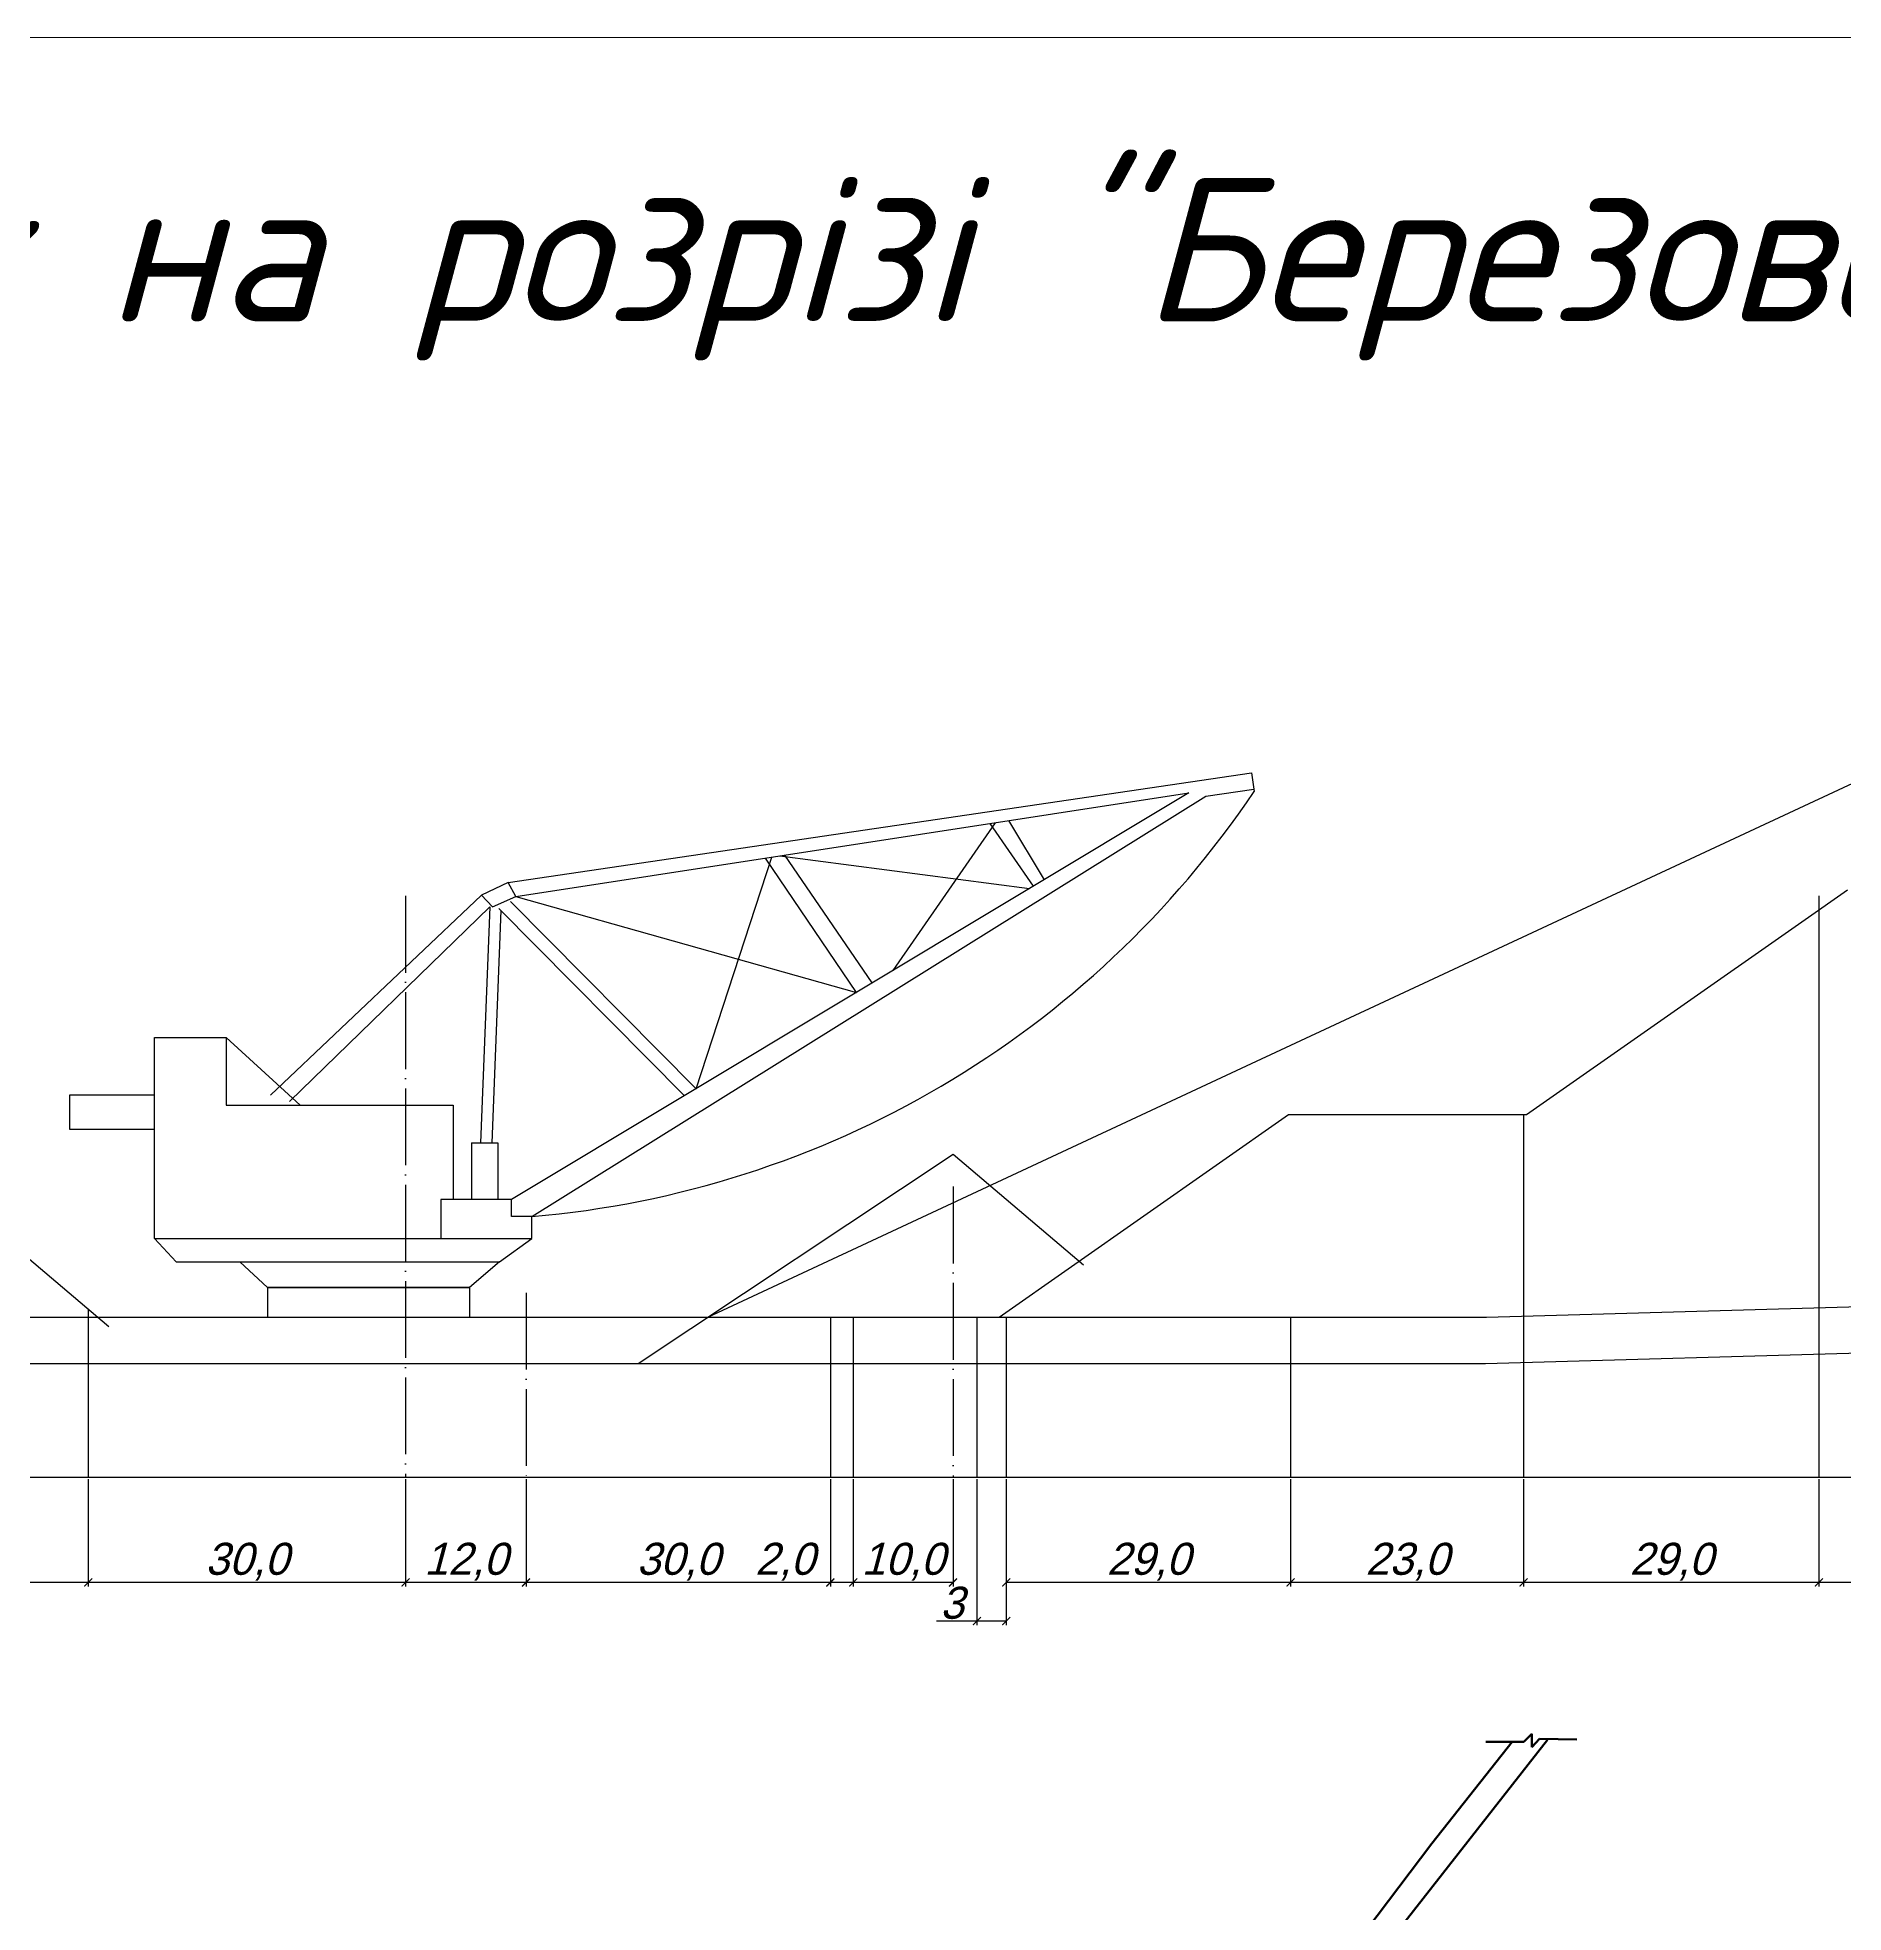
# Model space of a CAD drawing. Header units: centimetres. Extents: x -1591 to 2988, y -2086 to 1278.
# Drawn here: x 1746 to 2311, y 692 to 1278 of the extents above; entities that cross this region are included whole.
import ezdxf

# ---------------------------------------------------------------- set-up
doc = ezdxf.new("R2010")
doc.units = ezdxf.units.CM
doc.header["$MEASUREMENT"] = 0
doc.linetypes.add('ACAD_ISO04W100', pattern=[30, 24, -3, 0, -3])
doc.linetypes.add('K5LT_THIN', pattern=[0])
for name, color, linetype in [('layer 1', 7, 'Continuous'), ('Дороги', 210, 'Continuous'), ('Свердловини', 90, 'Continuous')]:
    doc.layers.add(name, color=color, linetype=linetype)
doc.styles.get("Standard").update_dxf_attribs({"font": 'txt.shx', "height": 5})
doc.styles.add('style1', font='isocpeur_0.ttf', dxfattribs={"oblique": 15, "height": 10})
doc.dimstyles.new('ISO-25', dxfattribs={"dimtxt": 2.501, "dimasz": 2.5, "dimexe": 1.25, "dimexo": 0.625, "dimtad": 1, "dimtxsty": 'Standard', "dimblk": 'ARCHTICK', "dimcen": 2.5, "dimadec": 0, "dimazin": 0, "dimtfac": 1, "dimtmove": 0, "dimatfit": 3, "dimfxl": 1, "dimarcsym": 0})

# ---------------------------------------------------------------- blocks, each defined once
blk = doc.blocks.new('_ArchTick')
at = {"color": 0, "linetype": 'ByBlock', "const_width": 0.15}
blk.add_lwpolyline([(-0.5, -0.5), (0.5, 0.5)], dxfattribs=at)
blk = doc.blocks.new('*D36')
at = {"color": 0, "lineweight": -2, "transparency": 16777216}
for p, q in [((1685.07, 827.02), (1685.07, 793.52)), ((1761.9, 827.02), (1761.9, 793.52)), ((1761.9, 794.77), (1685.07, 794.77))]:
    blk.add_line(p, q, dxfattribs=at)
at = {"layer": 'Defpoints', "color": 0, "transparency": 16777216}
for p in [(1685.07, 827.65), (1761.9, 827.65), (1685.07, 794.77)]:
    blk.add_point(p, dxfattribs=at)
at = {"color": 0, "lineweight": -2, "transparency": 16777216, "xscale": 2.5, "yscale": 2.5, "zscale": 2.5, "rotation": 180}
blk.add_blockref('_ArchTick', (1685.07, 794.77), dxfattribs=at)
at = {"color": 0, "lineweight": -2, "transparency": 16777216, "xscale": 2.5, "yscale": 2.5, "zscale": 2.5}
blk.add_blockref('_ArchTick', (1761.9, 794.77), dxfattribs=at)
at = {"color": 0, "transparency": 16777216, "insert": (1723.49, 801.23), "char_height": 10, "attachment_point": 5, "style": 'style1'}
blk.add_mtext('{\\Ftxt|c204;29,5}', dxfattribs=at)
blk = doc.blocks.new('*D37')
at = {"color": 0, "lineweight": -2, "transparency": 16777216}
for p, q in [((1761.9, 827.02), (1761.9, 793.52)), ((1861.12, 827.02), (1861.12, 793.52)), ((1861.12, 794.77), (1761.9, 794.77))]:
    blk.add_line(p, q, dxfattribs=at)
at = {"layer": 'Defpoints', "color": 0, "transparency": 16777216}
for p in [(1761.9, 827.65), (1861.12, 827.65), (1761.9, 794.77)]:
    blk.add_point(p, dxfattribs=at)
at = {"color": 0, "lineweight": -2, "transparency": 16777216, "xscale": 2.5, "yscale": 2.5, "zscale": 2.5, "rotation": 180}
blk.add_blockref('_ArchTick', (1761.9, 794.77), dxfattribs=at)
at = {"color": 0, "lineweight": -2, "transparency": 16777216, "xscale": 2.5, "yscale": 2.5, "zscale": 2.5}
blk.add_blockref('_ArchTick', (1861.12, 794.77), dxfattribs=at)
at = {"color": 0, "transparency": 16777216, "insert": (1811.51, 801.23), "char_height": 10, "attachment_point": 5, "style": 'style1'}
blk.add_mtext('{\\Ftxt|c204;30,0}', dxfattribs=at)
blk = doc.blocks.new('*D38')
at = {"color": 0, "lineweight": -2, "transparency": 16777216}
for p, q in [((1861.12, 827.02), (1861.12, 793.52)), ((1898.78, 827.02), (1898.78, 793.52)), ((1898.78, 794.77), (1861.12, 794.77))]:
    blk.add_line(p, q, dxfattribs=at)
at = {"layer": 'Defpoints', "color": 0, "transparency": 16777216}
for p in [(1861.12, 827.65), (1898.78, 827.65), (1861.12, 794.77)]:
    blk.add_point(p, dxfattribs=at)
at = {"color": 0, "lineweight": -2, "transparency": 16777216, "xscale": 2.5, "yscale": 2.5, "zscale": 2.5, "rotation": 180}
blk.add_blockref('_ArchTick', (1861.12, 794.77), dxfattribs=at)
at = {"color": 0, "lineweight": -2, "transparency": 16777216, "xscale": 2.5, "yscale": 2.5, "zscale": 2.5}
blk.add_blockref('_ArchTick', (1898.78, 794.77), dxfattribs=at)
at = {"color": 0, "transparency": 16777216, "insert": (1879.95, 801.23), "char_height": 10, "attachment_point": 5, "style": 'style1'}
blk.add_mtext('{\\Ftxt|c204;12,0}', dxfattribs=at)
blk = doc.blocks.new('*D39')
at = {"color": 0, "lineweight": -2, "transparency": 16777216}
for p, q in [((1898.78, 826.33), (1898.78, 793.52)), ((1993.92, 827.02), (1993.92, 793.52)), ((1993.92, 794.77), (1898.78, 794.77))]:
    blk.add_line(p, q, dxfattribs=at)
at = {"layer": 'Defpoints', "color": 0, "transparency": 16777216}
for p in [(1898.78, 826.96), (1993.92, 827.65), (1898.78, 794.77)]:
    blk.add_point(p, dxfattribs=at)
at = {"color": 0, "lineweight": -2, "transparency": 16777216, "xscale": 2.5, "yscale": 2.5, "zscale": 2.5, "rotation": 180}
blk.add_blockref('_ArchTick', (1898.78, 794.77), dxfattribs=at)
at = {"color": 0, "lineweight": -2, "transparency": 16777216, "xscale": 2.5, "yscale": 2.5, "zscale": 2.5}
blk.add_blockref('_ArchTick', (1993.92, 794.77), dxfattribs=at)
at = {"color": 0, "transparency": 16777216, "insert": (1946.35, 801.23), "char_height": 10, "attachment_point": 5, "style": 'style1'}
blk.add_mtext('{\\Ftxt|c204;30,0}', dxfattribs=at)
blk = doc.blocks.new('*D40')
at = {"color": 0, "lineweight": -2, "transparency": 16777216}
for p, q in [((1993.92, 827.02), (1993.92, 793.52)), ((2001.05, 827.02), (2001.05, 793.52)), ((1993.92, 794.77), (1967.94, 794.77)), ((2001.05, 794.77), (1993.92, 794.77))]:
    blk.add_line(p, q, dxfattribs=at)
at = {"layer": 'Defpoints', "color": 0, "transparency": 16777216}
for p in [(1993.92, 827.65), (2001.05, 827.65), (1993.92, 794.77)]:
    blk.add_point(p, dxfattribs=at)
at = {"color": 0, "lineweight": -2, "transparency": 16777216, "xscale": 2.5, "yscale": 2.5, "zscale": 2.5, "rotation": 180}
blk.add_blockref('_ArchTick', (1993.92, 794.77), dxfattribs=at)
at = {"color": 0, "lineweight": -2, "transparency": 16777216, "xscale": 2.5, "yscale": 2.5, "zscale": 2.5}
blk.add_blockref('_ArchTick', (2001.05, 794.77), dxfattribs=at)
at = {"color": 0, "transparency": 16777216, "insert": (1979.68, 801.23), "char_height": 10, "attachment_point": 5, "style": 'style1'}
blk.add_mtext('{\\Ftxt|c204;2,0}', dxfattribs=at)
blk = doc.blocks.new('*D41')
at = {"color": 0, "lineweight": -2, "transparency": 16777216}
for p, q in [((2001.05, 827.02), (2001.05, 793.52)), ((2032.27, 827.02), (2032.27, 793.52)), ((2032.27, 794.77), (2001.05, 794.77))]:
    blk.add_line(p, q, dxfattribs=at)
at = {"layer": 'Defpoints', "color": 0, "transparency": 16777216}
for p in [(2001.05, 827.65), (2032.27, 827.65), (2001.05, 794.77)]:
    blk.add_point(p, dxfattribs=at)
at = {"color": 0, "lineweight": -2, "transparency": 16777216, "xscale": 2.5, "yscale": 2.5, "zscale": 2.5, "rotation": 180}
blk.add_blockref('_ArchTick', (2001.05, 794.77), dxfattribs=at)
at = {"color": 0, "lineweight": -2, "transparency": 16777216, "xscale": 2.5, "yscale": 2.5, "zscale": 2.5}
blk.add_blockref('_ArchTick', (2032.27, 794.77), dxfattribs=at)
at = {"color": 0, "transparency": 16777216, "insert": (2016.66, 801.23), "char_height": 10, "attachment_point": 5, "style": 'style1'}
blk.add_mtext('{\\Ftxt|c204;10,0}', dxfattribs=at)
blk = doc.blocks.new('*D42')
at = {"color": 0, "lineweight": -2, "transparency": 16777216}
for p, q in [((2039.73, 827.02), (2039.73, 781.47)), ((2048.9, 827.02), (2048.9, 781.47)), ((2039.73, 782.72), (2027.09, 782.72)), ((2048.9, 782.72), (2039.73, 782.72))]:
    blk.add_line(p, q, dxfattribs=at)
at = {"layer": 'Defpoints', "color": 0, "transparency": 16777216}
for p in [(2039.73, 827.65), (2048.9, 827.65), (2039.73, 782.72)]:
    blk.add_point(p, dxfattribs=at)
at = {"color": 0, "lineweight": -2, "transparency": 16777216, "xscale": 2.5, "yscale": 2.5, "zscale": 2.5, "rotation": 180}
blk.add_blockref('_ArchTick', (2039.73, 782.72), dxfattribs=at)
at = {"color": 0, "lineweight": -2, "transparency": 16777216, "xscale": 2.5, "yscale": 2.5, "zscale": 2.5}
blk.add_blockref('_ArchTick', (2048.9, 782.72), dxfattribs=at)
at = {"color": 0, "transparency": 16777216, "insert": (2031.94, 788.35), "char_height": 10, "attachment_point": 5, "style": 'style1'}
blk.add_mtext('{\\Ftxt|c204;3}', dxfattribs=at)
blk = doc.blocks.new('*D43')
at = {"color": 0, "lineweight": -2, "transparency": 16777216}
for p, q in [((2048.9, 827.02), (2048.9, 793.52)), ((2137.8, 827.02), (2137.8, 793.52)), ((2137.8, 794.77), (2048.9, 794.77))]:
    blk.add_line(p, q, dxfattribs=at)
at = {"layer": 'Defpoints', "color": 0, "transparency": 16777216}
for p in [(2048.9, 827.65), (2137.8, 827.65), (2048.9, 794.77)]:
    blk.add_point(p, dxfattribs=at)
at = {"color": 0, "lineweight": -2, "transparency": 16777216, "xscale": 2.5, "yscale": 2.5, "zscale": 2.5, "rotation": 180}
blk.add_blockref('_ArchTick', (2048.9, 794.77), dxfattribs=at)
at = {"color": 0, "lineweight": -2, "transparency": 16777216, "xscale": 2.5, "yscale": 2.5, "zscale": 2.5}
blk.add_blockref('_ArchTick', (2137.8, 794.77), dxfattribs=at)
at = {"color": 0, "transparency": 16777216, "insert": (2093.35, 801.23), "char_height": 10, "attachment_point": 5, "style": 'style1'}
blk.add_mtext('{\\Ftxt|c204;29,0}', dxfattribs=at)
blk = doc.blocks.new('*D44')
at = {"color": 0, "lineweight": -2, "transparency": 16777216}
for p, q in [((2137.8, 827.02), (2137.8, 793.52)), ((2210.65, 827.02), (2210.65, 793.52)), ((2210.65, 794.77), (2137.8, 794.77))]:
    blk.add_line(p, q, dxfattribs=at)
at = {"layer": 'Defpoints', "color": 0, "transparency": 16777216}
for p in [(2137.8, 827.65), (2210.65, 827.65), (2137.8, 794.77)]:
    blk.add_point(p, dxfattribs=at)
at = {"color": 0, "lineweight": -2, "transparency": 16777216, "xscale": 2.5, "yscale": 2.5, "zscale": 2.5, "rotation": 180}
blk.add_blockref('_ArchTick', (2137.8, 794.77), dxfattribs=at)
at = {"color": 0, "lineweight": -2, "transparency": 16777216, "xscale": 2.5, "yscale": 2.5, "zscale": 2.5}
blk.add_blockref('_ArchTick', (2210.65, 794.77), dxfattribs=at)
at = {"color": 0, "transparency": 16777216, "insert": (2174.22, 801.23), "char_height": 10, "attachment_point": 5, "style": 'style1'}
blk.add_mtext('{\\Ftxt|c204;23,0}', dxfattribs=at)
blk = doc.blocks.new('*D45')
at = {"color": 0, "lineweight": -2, "transparency": 16777216}
for p, q in [((2210.65, 827.02), (2210.65, 793.52)), ((2302.95, 827.02), (2302.95, 793.52)), ((2302.95, 794.77), (2210.65, 794.77))]:
    blk.add_line(p, q, dxfattribs=at)
at = {"layer": 'Defpoints', "color": 0, "transparency": 16777216}
for p in [(2210.65, 827.65), (2302.95, 827.65), (2210.65, 794.77)]:
    blk.add_point(p, dxfattribs=at)
at = {"color": 0, "lineweight": -2, "transparency": 16777216, "xscale": 2.5, "yscale": 2.5, "zscale": 2.5, "rotation": 180}
blk.add_blockref('_ArchTick', (2210.65, 794.77), dxfattribs=at)
at = {"color": 0, "lineweight": -2, "transparency": 16777216, "xscale": 2.5, "yscale": 2.5, "zscale": 2.5}
blk.add_blockref('_ArchTick', (2302.95, 794.77), dxfattribs=at)
at = {"color": 0, "transparency": 16777216, "insert": (2256.8, 801.23), "char_height": 10, "attachment_point": 5, "style": 'style1'}
blk.add_mtext('{\\Ftxt|c204;29,0}', dxfattribs=at)
blk = doc.blocks.new('*D46')
at = {"color": 0, "lineweight": -2, "transparency": 16777216}
for p, q in [((2302.95, 827.02), (2302.95, 793.52)), ((2371.49, 827.02), (2371.49, 793.52)), ((2371.49, 794.77), (2302.95, 794.77))]:
    blk.add_line(p, q, dxfattribs=at)
at = {"layer": 'Defpoints', "color": 0, "transparency": 16777216}
for p in [(2302.95, 827.65), (2371.49, 827.65), (2302.95, 794.77)]:
    blk.add_point(p, dxfattribs=at)
at = {"color": 0, "lineweight": -2, "transparency": 16777216, "xscale": 2.5, "yscale": 2.5, "zscale": 2.5, "rotation": 180}
blk.add_blockref('_ArchTick', (2302.95, 794.77), dxfattribs=at)
at = {"color": 0, "lineweight": -2, "transparency": 16777216, "xscale": 2.5, "yscale": 2.5, "zscale": 2.5}
blk.add_blockref('_ArchTick', (2371.49, 794.77), dxfattribs=at)
at = {"color": 0, "transparency": 16777216, "insert": (2337.22, 801.23), "char_height": 10, "attachment_point": 5, "style": 'style1'}
blk.add_mtext('{\\Ftxt|c204;22,0}', dxfattribs=at)

msp = doc.modelspace()

# ---------------------------------------------------------------- linework, layer by layer
at = {"color": 7, "linetype": 'K5LT_THIN', "lineweight": 18}
msp.add_line((611.547, 1277.605), (2987.547, 1277.605), dxfattribs=at)
for p, q in [((2310.639, 1043.206), (2331.123, 1052.757)), ((1893.2, 1013.495), (2125.549, 1047.843)), ((2122.474, 955.463), (2310.639, 1043.206)), ((2125.549, 1047.843), (2126.415, 1041.986)), ((2105.951, 1041.519), (1894.241, 914.416)), ((1895.609, 1009.149), (2105.951, 1041.519)), ((1900.552, 909.123), (2111.325, 1040.461)), ((2111.325, 1040.461), (2126.313, 1042.676)), ((2013.53, 986.033), (2045.509, 1032.217)), ((2043.751, 1031.947), (2057.349, 1012.34)), ((2049.626, 1032.851), (2060.75, 1014.382)), ((1951.936, 949.054), (1975.604, 1021.46)), ((2002.127, 979.187), (1973.601, 1021.152)), ((1978.135, 1021.849), (2056.139, 1011.614)), ((2007.005, 982.116), (1979.65, 1022.082)), ((1884.826, 1009.593), (1818.864, 947.059)), ((1893.2, 1013.495), (1884.826, 1009.593)), ((1884.826, 1009.593), (1888.298, 1005.932)), ((1888.298, 1005.932), (1895.609, 1009.149)), ((1895.609, 1009.149), (1893.2, 1013.495)), ((1895.609, 1009.149), (2002.127, 979.187)), ((1824.8, 945.055), (1887.485, 1005.964)), ((1887.485, 1005.964), (1884.536, 932.207)), ((1890.915, 1004.746), (1888.122, 932.207)), ((1890.22, 1005.446), (1948.331, 946.89)), ((1893.931, 1007.533), (1951.936, 949.054)), ((1782.658, 902.305), (1782.658, 965.119)), ((1782.658, 965.119), (1805.052, 965.119)), ((1805.052, 965.119), (1805.052, 943.959)), ((1805.052, 965.119), (1828.153, 943.959)), ((1955.612, 877.654), (2122.474, 955.463)), ((1782.658, 947.03), (1756.002, 947.03)), ((1756.002, 947.03), (1756.002, 936.477)), ((1805.052, 943.959), (1875.996, 943.959)), ((1875.996, 943.959), (1875.996, 914.416)), ((1756.002, 936.477), (1782.658, 936.477)), ((1881.742, 932.207), (1881.742, 914.416)), ((1881.742, 932.207), (1889.982, 932.207)), ((1889.982, 932.207), (1889.982, 914.416)), ((1933.839, 863.172), (2032.268, 928.639)), ((2032.268, 928.639), (2073.071, 894.007)), ((1894.241, 914.416), (1872.112, 914.416)), ((1872.112, 914.416), (1872.112, 902.305)), ((1894.241, 909.123), (1894.241, 914.416)), ((1900.552, 909.123), (1894.241, 909.123)), ((1900.552, 902.305), (1900.552, 909.123)), ((1782.658, 902.305), (1900.552, 902.305)), ((1782.658, 902.305), (1789.43, 894.944)), ((1890.47, 894.944), (1900.552, 902.305)), ((1789.43, 894.944), (1890.47, 894.944)), ((1818.002, 886.924), (1809.335, 894.944)), ((1890.47, 894.944), (1881.096, 886.924)), ((1818.002, 886.924), (1818.002, 877.654)), ((1818.002, 886.924), (1881.096, 886.924)), ((1881.096, 886.924), (1818.002, 886.924)), ((1881.096, 886.924), (1881.096, 877.654))]:
    msp.add_line(p, q)
msp.add_arc((1874.851, 1211.225), 303.193, 274.862678, 326.069359)
at = {"layer": 'layer 1', "linetype": 'ACAD_ISO04W100', "lineweight": 30}
for p, q in [((1861.119, 1009.333), (1861.119, 827.647)), ((2032.268, 918.49), (2032.268, 827.647)), ((1898.784, 885.283), (1898.784, 827.647))]:
    msp.add_line(p, q, dxfattribs=at)
at = {"layer": 'layer 1', "lineweight": 30}
for p, q in [((2298.653, 1001.967), (2311.93, 1011.264)), ((2302.946, 1009.333), (2302.946, 827.647)), ((2211.575, 940.995), (2298.653, 1001.967)), ((2046.669, 877.654), (2137.129, 940.995)), ((2137.129, 940.995), (2211.575, 940.995)), ((2210.648, 940.995), (2210.648, 827.647)), ((2199.061, 877.654), (2752.919, 893.524)), ((1761.904, 880.199), (1761.904, 827.647)), ((2198.753, 863.172), (2752.61, 879.042)), ((1084.136, 877.654), (2199.061, 877.654)), ((1993.924, 877.654), (1993.924, 827.647)), ((2001.05, 877.654), (2001.05, 827.647)), ((2039.734, 877.654), (2039.734, 827.647)), ((2048.896, 877.654), (2048.896, 827.647)), ((2137.8, 877.654), (2137.8, 827.647)), ((1083.828, 863.172), (2198.753, 863.172)), ((1082.682, 827.647), (2790.91, 827.647))]:
    msp.add_line(p, q, dxfattribs=at)
msp.add_lwpolyline([(1079.144, 1009.333), (1463.146, 1009.333), (1528.662, 943.818), (1686.904, 943.818), (1768.376, 874.71)], dxfattribs=at)
at = {"layer": 'Дороги', "color": 2, "lineweight": 60}
for p, q in [((2198.785, 744.933), (2207.016, 745.005)), ((2207.016, 745.005), (2210.74, 745.005)), ((2210.74, 745.005), (2213.217, 747.487)), ((2213.217, 747.487), (2213.217, 743.307)), ((2213.217, 743.307), (2215.609, 745.866)), ((2215.609, 745.866), (2227.311, 745.696))]:
    msp.add_line(p, q, dxfattribs=at)
for points in [[(2207.016, 745.005), (2181.911, 713.194), (2158.106, 681.625), (2143.438, 662.821), (2132.646, 658.77), (2125.749, 658.77), (2113.416, 669.061), (2101.791, 677.458), (2092.563, 683.111), (2085.136, 685.69), (2071.514, 684.578), (2062.302, 679.644), (2054.197, 672.37), (2046.032, 661.452), (2033.227, 642.017), (1991.807, 584.345), (1948.523, 526.865), (1924.751, 495.295), (1899.703, 463.792), (1875.482, 433.33), (1819.973, 360.251), (1807.394, 343.69), (1770.766, 295.469), (1738.158, 252.539)], [(2218.134, 745.607), (2154.35, 664.262), (2148.554, 652.932), (2151.76, 641.971), (2163.604, 628.486), (2170.272, 620.893), (2174.841, 613.535), (2178.541, 596.047), (2180.577, 582.806), (2188.483, 571.163), (2196.923, 564.492), (2205.744, 562.083), (2246.616, 564.082), (2301.405, 565.794), (2422.842, 570.626), (2578.557, 578.542)]]:
    msp.add_lwpolyline(points, dxfattribs=at)

# ---------------------------------------------------------------- texts
at = {"layer": 'Свердловини', "insert": (1041.21, 1308.891), "char_height": 45, "attachment_point": 1, "style": 'style1'}
msp.add_mtext_dynamic_manual_height_columns('\\P\\pi124.79;{\\fISOCPEUR|b0|i0|c204|p34;Положення гірничих на розрізі "Березовський"}', width=1568.88695, gutter_width=50, heights=[0], dxfattribs=at)

# ---------------------------------------------------------------- dimensions: what is measured, and where the dimension line sits
for base, p1, p2, text, picture, middle in [((1685.073, 794.768), (1761.904, 827.647), (1685.073, 827.647), '{\\Ftxt|c204;29,5}', '*D36', (1723.489, 801.226)), ((1761.904, 794.768), (1861.119, 827.647), (1761.904, 827.647), '{\\Ftxt|c204;30,0}', '*D37', (1811.512, 801.226)), ((1861.119, 794.768), (1898.784, 827.647), (1861.119, 827.647), '{\\Ftxt|c204;12,0}', '*D38', (1879.951, 801.226)), ((1898.784, 794.768), (1993.924, 827.647), (1898.784, 826.96), '{\\Ftxt|c204;30,0}', '*D39', (1946.354, 801.226)), ((1993.924, 794.768), (2001.05, 827.647), (1993.924, 827.647), '{\\Ftxt|c204;2,0}', '*D40', (1979.683, 801.226)), ((2001.05, 794.768), (2032.268, 827.647), (2001.05, 827.647), '{\\Ftxt|c204;10,0}', '*D41', (2016.659, 801.226)), ((2048.896, 794.768), (2137.8, 827.647), (2048.896, 827.647), '{\\Ftxt|c204;29,0}', '*D43', (2093.348, 801.226)), ((2137.8, 794.768), (2210.648, 827.647), (2137.8, 827.647), '{\\Ftxt|c204;23,0}', '*D44', (2174.224, 801.226)), ((2210.648, 794.768), (2302.946, 827.647), (2210.648, 827.647), '{\\Ftxt|c204;29,0}', '*D45', (2256.797, 801.226)), ((2302.946, 794.768), (2371.49, 827.647), (2302.946, 827.647), '{\\Ftxt|c204;22,0}', '*D46', (2337.218, 801.226))]:
    dim = msp.add_linear_dim(base=base, p1=p1, p2=p2, text=text, dimstyle='ISO-25', override={"dimtxsty": 'style1'})
    dim.commit()
    dim.dimension.update_dxf_attribs({"geometry": picture, "text_midpoint": middle})
dim = msp.add_linear_dim(base=(2039.734, 782.722), p1=(2048.896, 827.647), p2=(2039.734, 827.647), text='{\\Ftxt|c204;3}', dimstyle='ISO-25', override={"dimtxsty": 'style1'})
dim.commit()
dim.dimension.update_dxf_attribs({"geometry": '*D42', "text_midpoint": (2031.94, 782.722), "dimtype": 160})

doc.saveas('drawing.dxf')
